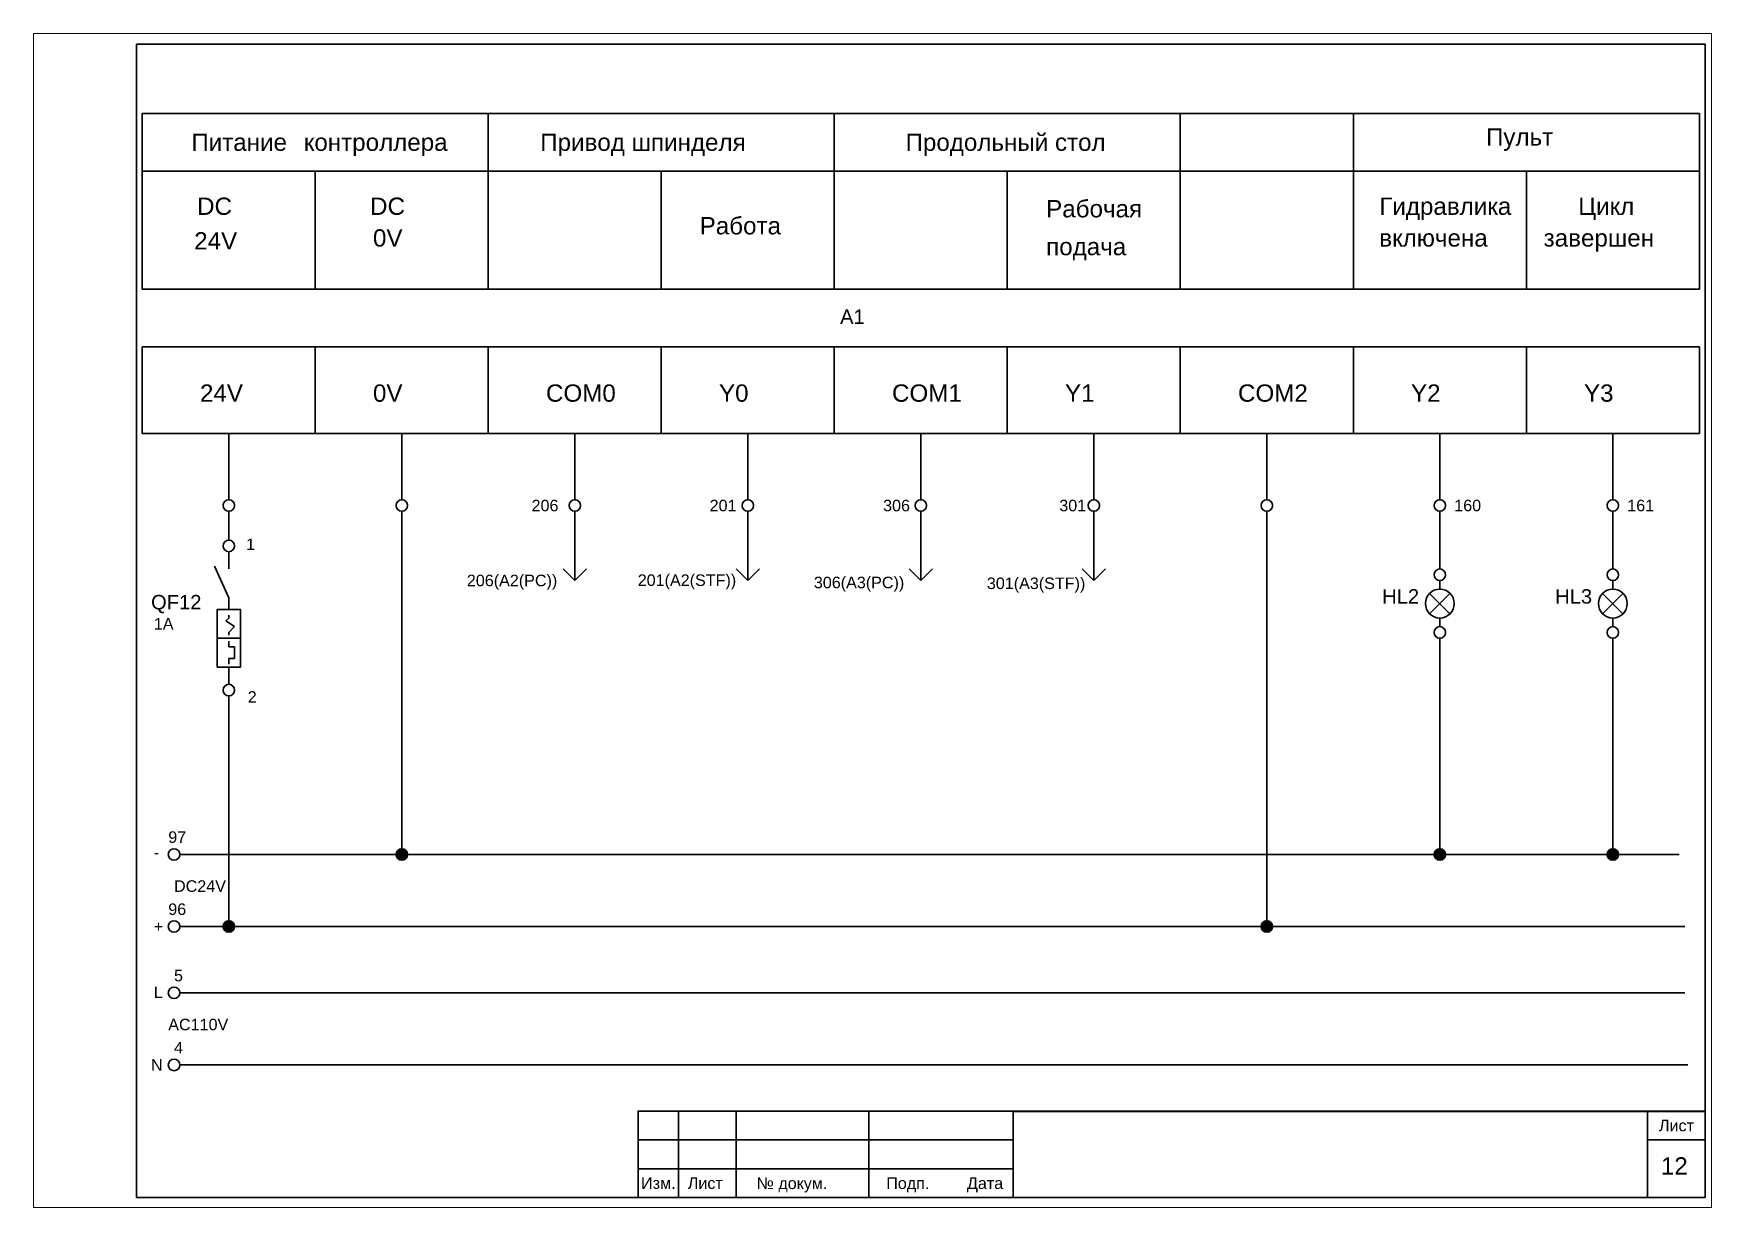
# Paper-space layout 'Лист11' of a CAD drawing. Header units: millimetres. Extents: x 0 to 291, y 0 to 204.
# The model-space entities are those that its viewports show. They can reach past a viewport. Long polylines and large blocks are cut down to what shows.
import ezdxf

# ---------------------------------------------------------------- set-up
doc = ezdxf.new("R2010")
doc.units = ezdxf.units.MM
for name, color, linetype, lineweight in [('Маркировка', 7, 'Continuous', 25), ('Оформление', 7, 'Continuous', 30), ('Элементы', 7, 'Continuous', 30)]:
    doc.layers.add(name, color=color, linetype=linetype, lineweight=lineweight)
doc.styles.get("Standard").update_dxf_attribs({"font": 'arial.ttf'})

msp = doc.modelspace()

# ---------------------------------------------------------------- hatches: boundary and pattern name
at = {"layer": 'Элементы'}
h = msp.add_hatch(color=256, dxfattribs=at)
h.dxf.hatch_style = 1
h.paths.add_polyline_path([(7095.9, 475.69, 1), (7093.9, 475.69, 1)])
h = msp.add_hatch(color=256, dxfattribs=at)
h.dxf.hatch_style = 1
h.paths.add_polyline_path([(7275.9, 475.69, 1), (7273.9, 475.69, 1)])
h = msp.add_hatch(color=256, dxfattribs=at)
h.dxf.hatch_style = 1
h.paths.add_polyline_path([(7305.9, 475.69, 1), (7303.9, 475.69, 1)])
h = msp.add_hatch(color=256, dxfattribs=at)
h.dxf.hatch_style = 1
h.paths.add_polyline_path([(7065.9, 463.19, 1), (7063.9, 463.19, 1)])
h = msp.add_hatch(color=256, dxfattribs=at)
h.dxf.hatch_style = 1
h.paths.add_polyline_path([(7245.9, 463.19, 1), (7243.9, 463.19, 1)])

# ---------------------------------------------------------------- linework, layer by layer
at = {"layer": 'Оформление'}
for p, q in [((7320.9, 616.19), (7048.9, 616.19)), ((7048.9, 616.19), (7048.9, 416.19)), ((7320.9, 416.19), (7320.9, 616.19)), ((7109.9, 594.19), (7109.9, 604.19)), ((7109.9, 604.19), (7229.9, 604.19)), ((7169.9, 594.19), (7169.9, 604.19)), ((7229.9, 604.19), (7229.9, 594.19)), ((7229.9, 594.19), (7229.9, 604.19)), ((7229.9, 604.19), (7319.9, 604.19)), ((7259.9, 604.19), (7259.9, 594.19)), ((7319.9, 604.19), (7319.9, 594.19)), ((7229.9, 594.19), (7109.9, 594.19)), ((7319.9, 594.19), (7229.9, 594.19)), ((7048.9, 416.19), (7320.9, 416.19)), ((7135.9, 416.19), (7320.9, 416.19)), ((7135.9, 416.19), (7320.9, 416.19)), ((7135.9, 416.19), (7320.9, 416.19))]:
    msp.add_line(p, q, dxfattribs=at)
at = {"layer": 'Оформление', "lineweight": 35}
msp.add_line((7200.9, 431.19), (7320.9, 431.19), dxfattribs=at)
at = {"layer": 'Оформление'}
for points in [[(7109.9, 594.19), (7049.9, 594.19), (7049.9, 604.19), (7109.9, 604.19)], [(7079.9, 573.69), (7049.9, 573.69), (7049.9, 594.19), (7079.9, 594.19)], [(7109.9, 573.69), (7079.9, 573.69), (7079.9, 594.19), (7109.9, 594.19)], [(7139.9, 573.69), (7109.9, 573.69), (7109.9, 594.19), (7139.9, 594.19)], [(7169.9, 573.69), (7139.9, 573.69), (7139.9, 594.19), (7169.9, 594.19)], [(7199.9, 573.69), (7169.9, 573.69), (7169.9, 594.19), (7199.9, 594.19)], [(7229.9, 573.69), (7199.9, 573.69), (7199.9, 594.19), (7229.9, 594.19)], [(7259.9, 573.69), (7229.9, 573.69), (7229.9, 594.19), (7259.9, 594.19)], [(7289.9, 573.69), (7259.9, 573.69), (7259.9, 594.19), (7289.9, 594.19)], [(7319.9, 573.69), (7289.9, 573.69), (7289.9, 594.19), (7319.9, 594.19)], [(7135.9, 416.19), (7152.9, 416.19), (7152.87, 431.19), (7135.87, 431.19)], [(7135.9, 426.19), (7200.9, 426.19), (7200.9, 431.19), (7135.9, 431.19)], [(7135.9, 416.19), (7142.9, 416.19), (7142.9, 431.19), (7135.9, 431.19)], [(7135.9, 416.19), (7175.9, 416.19), (7175.9, 431.19), (7135.9, 431.19)], [(7320.9, 416.19), (7310.9, 416.19), (7310.9, 431.19), (7320.9, 431.19)], [(7320.9, 431.19), (7310.9, 431.19), (7310.9, 426.19), (7320.9, 426.19)], [(7135.9, 421.19), (7200.9, 421.19), (7200.9, 426.19), (7135.9, 426.19)], [(7135.9, 416.19), (7200.9, 416.19), (7200.9, 421.19), (7135.9, 421.19)]]:
    msp.add_lwpolyline(points, close=True, dxfattribs=at)
at = {"layer": 'Элементы'}
for p, q in [((7064.9, 537.19), (7064.9, 548.69)), ((7094.9, 537.19), (7094.9, 548.69)), ((7124.9, 537.19), (7124.9, 548.69)), ((7154.9, 537.19), (7154.9, 548.69)), ((7184.9, 537.19), (7184.9, 548.69)), ((7214.9, 537.19), (7214.9, 548.69)), ((7244.9, 537.19), (7244.9, 548.69)), ((7274.9, 537.19), (7274.9, 548.69)), ((7304.9, 537.19), (7304.9, 548.69)), ((7064.9, 535.19), (7064.9, 530.19)), ((7094.9, 535.19), (7094.9, 475.69)), ((7124.9, 535.19), (7124.9, 523.19)), ((7154.9, 535.19), (7154.9, 523.19)), ((7184.9, 535.19), (7184.9, 523.19)), ((7214.9, 535.19), (7214.9, 523.19)), ((7244.9, 463.19), (7244.9, 535.19)), ((7274.9, 535.19), (7274.9, 525.19)), ((7304.9, 535.19), (7304.9, 525.19)), ((7064.9, 525.19), (7064.9, 528.19)), ((7064.9, 520.19), (7062.4, 525.69)), ((7124.9, 523.19), (7122.9, 525.19)), ((7124.9, 523.19), (7126.9, 525.19)), ((7154.9, 523.19), (7152.9, 525.19)), ((7154.9, 523.19), (7156.9, 525.19)), ((7184.9, 523.19), (7182.9, 525.19)), ((7184.9, 523.19), (7186.9, 525.19)), ((7214.9, 523.19), (7212.9, 525.19)), ((7214.9, 523.19), (7216.9, 525.19)), ((7273.13, 520.95), (7276.66, 517.42)), ((7276.66, 520.95), (7273.13, 517.42)), ((7274.9, 523.19), (7274.9, 521.69)), ((7303.13, 520.95), (7306.66, 517.42)), ((7306.66, 520.95), (7303.13, 517.42)), ((7304.9, 523.19), (7304.9, 521.69)), ((7064.9, 518.19), (7064.9, 520.19)), ((7064.4, 516.19), (7064.9, 516.69)), ((7065.9, 515.19), (7064.4, 516.19)), ((7064.9, 516.69), (7064.9, 517.19)), ((7064.9, 514.19), (7065.9, 515.19)), ((7274.9, 515.19), (7274.9, 516.69)), ((7304.9, 515.19), (7304.9, 516.69)), ((7062.9, 513.19), (7066.9, 513.19)), ((7064.9, 513.69), (7064.9, 514.19)), ((7064.9, 511.69), (7064.9, 512.69)), ((7274.9, 513.19), (7274.9, 475.69)), ((7304.9, 513.19), (7304.9, 475.69)), ((7065.9, 511.69), (7064.9, 511.69)), ((7064.9, 508.69), (7064.9, 509.69)), ((7064.9, 509.69), (7065.9, 509.69)), ((7065.9, 509.69), (7065.9, 511.69)), ((7064.9, 505.19), (7064.9, 508.19)), ((7064.9, 463.19), (7064.9, 503.19)), ((7056.4, 475.69), (7316.4, 475.69)), ((7056.4, 463.19), (7317.4, 463.19)), ((7056.4, 451.69), (7317.4, 451.69)), ((7056.4, 439.19), (7317.9, 439.19))]:
    msp.add_line(p, q, dxfattribs=at)
for points in [[(7079.9, 548.69), (7049.9, 548.69), (7049.9, 563.69), (7079.9, 563.69)], [(7109.9, 548.69), (7079.9, 548.69), (7079.9, 563.69), (7109.9, 563.69)], [(7139.9, 548.69), (7109.9, 548.69), (7109.9, 563.69), (7139.9, 563.69)], [(7169.9, 548.69), (7139.9, 548.69), (7139.9, 563.69), (7169.9, 563.69)], [(7199.9, 548.69), (7169.9, 548.69), (7169.9, 563.69), (7199.9, 563.69)], [(7229.9, 548.69), (7199.9, 548.69), (7199.9, 563.69), (7229.9, 563.69)], [(7259.9, 548.69), (7229.9, 548.69), (7229.9, 563.69), (7259.9, 563.69)], [(7289.9, 548.69), (7259.9, 548.69), (7259.9, 563.69), (7289.9, 563.69)], [(7319.9, 548.69), (7289.9, 548.69), (7289.9, 563.69), (7319.9, 563.69)], [(7062.9, 508.19), (7062.9, 518.19), (7066.9, 518.19), (7066.9, 508.19)]]:
    msp.add_lwpolyline(points, close=True, dxfattribs=at)
for centre, radius in [((7064.9, 536.19), 1), ((7094.9, 536.19), 1), ((7124.9, 536.19), 1), ((7154.9, 536.19), 1), ((7184.9, 536.19), 1), ((7214.9, 536.19), 1), ((7244.9, 536.19), 1), ((7274.9, 536.19), 1), ((7304.9, 536.19), 1), ((7064.9, 529.19), 1), ((7274.9, 524.19), 1), ((7304.9, 524.19), 1), ((7274.9, 519.19), 2.5), ((7304.9, 519.19), 2.5), ((7274.9, 514.19), 1), ((7304.9, 514.19), 1), ((7064.9, 504.19), 1), ((7055.4, 475.69), 1), ((7094.9, 475.69), 1), ((7274.9, 475.69), 1), ((7304.9, 475.69), 1), ((7055.4, 463.19), 1), ((7064.9, 463.19), 1), ((7244.9, 463.19), 1), ((7055.4, 451.69), 1), ((7055.4, 439.19), 1)]:
    msp.add_circle(centre, radius, dxfattribs=at)

# ---------------------------------------------------------------- texts
at = {"layer": 'Маркировка'}
for s, height, p in [('A1', 2.5, (7170.9, 567.69)), ('206', 2, (7117.4, 535.19)), ('201', 2, (7148.28, 535.19)), ('306', 2, (7178.36, 535.19)), ('301', 2, (7208.91, 535.19)), ('160', 2, (7277.4, 535.2)), ('161', 2, (7307.4, 535.2)), ('1', 2, (7067.89, 528.47)), ('206(A2(PC))', 2, (7106.18, 522.2)), ('201(A2(STF))', 2, (7135.81, 522.25)), ('306(A3(PC))', 2, (7166.35, 521.85)), ('301(A3(STF))', 2, (7196.35, 521.71)), ('HL2', 2.5, (7264.9, 519.19)), ('HL3', 2.5, (7294.9, 519.19)), ('QF12', 2.5, (7051.42, 518.19)), ('1A', 2, (7051.9, 514.69)), ('2', 2, (7068.18, 502.01)), ('97', 2, (7054.4, 477.7)), ('-', 2, (7051.9, 475.04)), ('DC24V', 2, (7055.4, 469.21)), ('96', 2, (7054.4, 465.2)), ('+', 2, (7051.9, 462.21)), ('5', 2, (7055.4, 453.7)), ('L', 2, (7051.9, 450.79)), ('AC110V', 2, (7054.4, 445.21)), ('4', 2, (7055.4, 441.2)), ('N', 2, (7051.4, 438.21))]:
    msp.add_text(s, height=height, dxfattribs=at).set_placement(p)
at = {"layer": 'Оформление'}
for s, height, p in [('Питание', 3, (7058.4, 597.69)), ('контроллера', 3, (7077.9, 597.69)), ('Привод шпинделя', 3, (7118.9, 597.69)), ('Продольный стол', 3, (7182.25, 597.69)), ('Пульт', 3, (7282.9, 598.59)), ('DC', 3, (7059.4, 586.59)), ('DC', 3, (7089.4, 586.59)), ('Рабочая', 3, (7206.63, 586.16)), ('Гидравлика', 3, (7264.4, 586.59)), ('Цикл', 3, (7298.9, 586.59)), ('Работа', 3, (7146.55, 583.21)), ('24V', 3, (7058.9, 580.59)), ('0V', 3, (7089.9, 581.09)), ('подача', 3, (7206.63, 579.59)), ('включена', 3, (7264.4, 581.09)), ('завершен', 3, (7292.9, 581.09)), ('Лист', 2, (7312.9, 427.69)), ('12', 3, (7313.23, 420.19)), ('Изм.', 2, (7136.4, 417.71)), ('Лист', 2, (7144.49, 417.7)), ('№ докум.', 2, (7156.42, 417.68)), ('Подп.', 2, (7178.9, 417.69)), ('Дата', 2, (7192.9, 417.69))]:
    msp.add_text(s, height=height, dxfattribs=at).set_placement(p)
at = {"layer": 'Элементы'}
for s, p in [('24V', (7059.9, 554.19)), ('0V', (7089.9, 554.19)), ('COM0', (7119.9, 554.19)), ('Y0', (7149.9, 554.19)), ('COM1', (7179.9, 554.19)), ('Y1', (7209.9, 554.19)), ('COM2', (7239.9, 554.19)), ('Y2', (7269.9, 554.19)), ('Y3', (7299.9, 554.19))]:
    msp.add_text(s, height=3, dxfattribs=at).set_placement(p)

psp = doc.layouts.new('Лист11')

# ---------------------------------------------------------------- viewports
at = {"layer": 'Элементы'}
psp.add_viewport(center=(145.16, 101.98), size=(290.96, 203.5384), view_center_point=(7176.52, 516.26), view_height=203.5384, dxfattribs=at)

doc.saveas('drawing.dxf')
